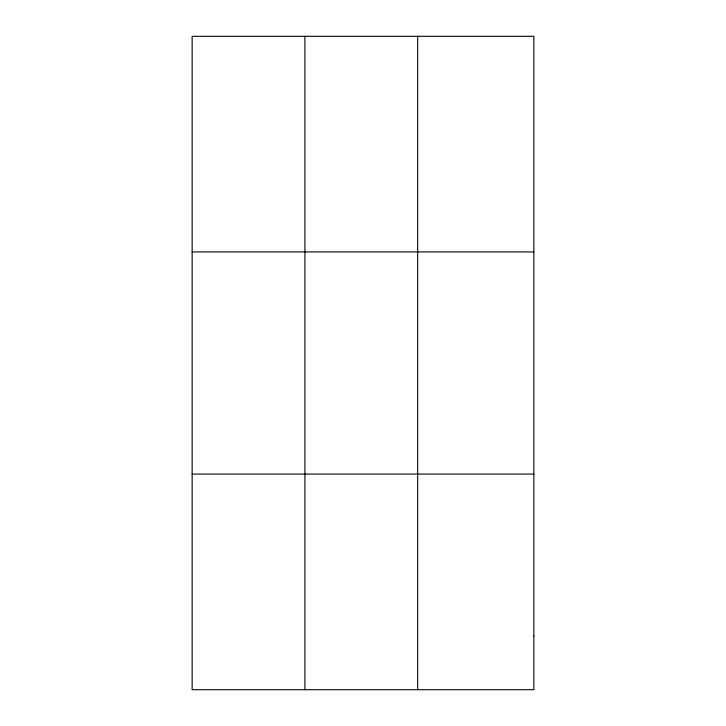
<?xml version="1.0" encoding="UTF-8"?>
<svg xmlns="http://www.w3.org/2000/svg" width="726" height="726" viewBox="0 0 726 726"><rect width="100%" height="100%" fill="white"/><g stroke="black" fill="none" stroke-linecap="round" stroke-linejoin="round"><path stroke-width="1.09" d="M304.911 689.7L304.911 36.3M417.677 689.7L417.677 36.3M192.145 251.922L533.855 251.922M192.145 474.078L533.855 474.078M533.855 635.794L533.855 689.7L192.145 689.7L192.145 36.3L533.855 36.3L533.855 635.794"/></g></svg>
